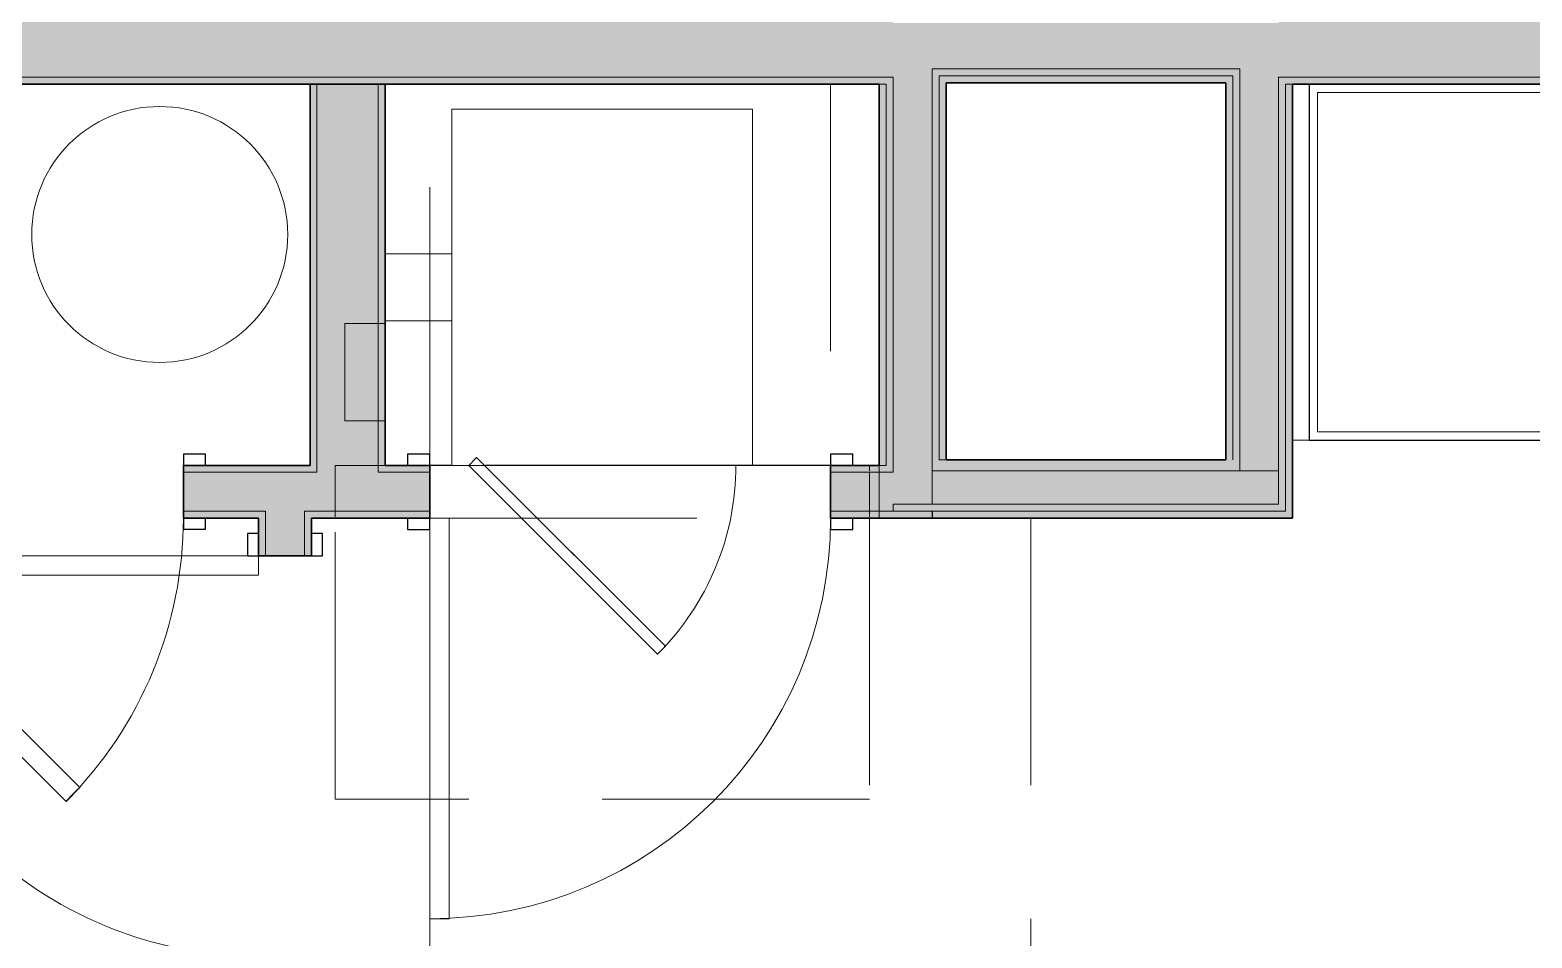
# Model space of a CAD drawing. Header units: inches. Extents: x 6 to 8416, y -388 to 6104.
# Drawn here: x 4169.3 to 4304.2, y 184.7 to 266.3 of the extents above; entities that cross this region are included whole.
import ezdxf

# ---------------------------------------------------------------- set-up
doc = ezdxf.new("R2010")
doc.units = ezdxf.units.IN
doc.header["$MEASUREMENT"] = 0
doc.linetypes.add('Hidden 1_16_', pattern=[36, 24, -12])
for name, color, linetype, lineweight in [('A-DOOR', 31, 'Continuous', 18), ('A-DOOR-FRAM', 31, 'Continuous', 25), ('A-GENM', 13, 'Continuous', 18), ('A-ROOM', 32, 'Continuous', 13), ('A-WALL', 113, 'Continuous', 25), ('A-WALL-PATT', 111, 'Continuous', 35), ('I-WALL', 2, 'Continuous', 25), ('M-EQPM', 50, 'Continuous', 18), ('Q-CASE', 31, 'Continuous', 18), ('Q-SPCQ', 91, 'Continuous', 18)]:
    doc.layers.add(name, color=color, linetype=linetype, lineweight=lineweight)

# ---------------------------------------------------------------- blocks, each defined once
blk = doc.blocks.new('Unit-Single-Flush-ICC ADA-AM - 36_ x 84_-NR _U-BE _ BED_-6493364-LEVEL 3 - PLAN Copy 1 Copy 1')
at = {"layer": 'A-DOOR'}
for p, q in [((16.25, 38.38), (18, 38.38)), ((16.25, 2.37), (16.25, 38.38)), ((18, 2.37), (18, 38.38)), ((16.25, 2.37), (18, 2.37))]:
    blk.add_line(p, q, dxfattribs=at)
at = {"layer": 'A-DOOR', "lineweight": 9}
blk.add_arc((18, 2.37), 36, 90, 180, dxfattribs=at)
at = {"layer": 'A-DOOR-FRAM'}
for p, q in [((-18, 3.37), (-20, 3.37)), ((-20, 3.37), (-20, 2.37)), ((-18, 2.37), (-18, 3.37)), ((20, 3.37), (18, 3.37)), ((18, 3.37), (18, 2.37)), ((20, 2.37), (20, 3.37)), ((-20, 2.37), (-18, 2.37)), ((18, 2.37), (20, 2.37)), ((-18, -2.38), (-20, -2.38)), ((-20, -2.38), (-20, -3.38)), ((-18, -3.38), (-18, -2.38)), ((20, -2.38), (18, -2.38)), ((18, -2.38), (18, -3.38)), ((20, -3.38), (20, -2.38)), ((-20, -3.38), (-18, -3.38)), ((18, -3.38), (20, -3.38))]:
    blk.add_line(p, q, dxfattribs=at)
at = {"layer": 'A-DOOR-FRAM', "lineweight": 18}
for p, q in [((-18, 3.37), (-20, 3.37)), ((-20, 3.37), (-20, 2.37)), ((-18, 3.37), (-18, 2.37)), ((20, 3.37), (18, 3.37)), ((18, 3.37), (18, 2.37)), ((20, 3.37), (20, 2.37)), ((-20, 2.37), (-18, 2.37)), ((18, 2.37), (20, 2.37)), ((-20, -3.38), (-20, -2.38)), ((-18, -2.38), (-20, -2.38)), ((-18, -3.38), (-18, -2.38)), ((18, -3.38), (18, -2.38)), ((20, -2.38), (18, -2.38)), ((20, -3.38), (20, -2.38)), ((-20, -3.38), (-18, -3.38)), ((18, -3.38), (20, -3.38))]:
    blk.add_line(p, q, dxfattribs=at)
blk = doc.blocks.new('PL Water Heater-IL - 40 Gallon-2491747-LEVEL 3 - PLAN Copy 1 Copy 1')
at = {"layer": 'M-EQPM'}
blk.add_circle((0, 0), 11.5, dxfattribs=at)
blk = doc.blocks.new('Unit-Single-Flush-ICC ADA-AM - 36_ x 84_-NR _U-M _ Maintenance_Utility Only_-6560986-LEVEL 3 - PLAN Copy 1 Copy 1')
at = {"layer": 'A-DOOR'}
for p, q in [((-8.69, 26.59), (-7.46, 27.83)), ((18, 2.37), (-7.46, 27.83)), ((16.76, 1.14), (-8.69, 26.59)), ((16.76, 1.14), (18, 2.37))]:
    blk.add_line(p, q, dxfattribs=at)
at = {"layer": 'A-DOOR', "lineweight": 9}
blk.add_arc((18, 2.37), 36, 135, 180, dxfattribs=at)
at = {"layer": 'A-DOOR-FRAM'}
for p, q in [((-18, 3.37), (-20, 3.37)), ((-20, 3.37), (-20, 2.37)), ((-18, 2.37), (-18, 3.37)), ((20, 3.37), (18, 3.37)), ((18, 3.37), (18, 2.37)), ((20, 2.37), (20, 3.37)), ((-20, 2.37), (-18, 2.37)), ((18, 2.37), (20, 2.37)), ((-18, -2.38), (-20, -2.38)), ((-20, -2.38), (-20, -3.38)), ((-18, -3.38), (-18, -2.38)), ((20, -2.38), (18, -2.38)), ((18, -2.38), (18, -3.38)), ((20, -3.38), (20, -2.38)), ((-20, -3.38), (-18, -3.38)), ((18, -3.38), (20, -3.38))]:
    blk.add_line(p, q, dxfattribs=at)
at = {"layer": 'A-DOOR-FRAM', "lineweight": 18}
for p, q in [((-18, 3.37), (-20, 3.37)), ((-20, 3.37), (-20, 2.37)), ((-18, 3.37), (-18, 2.37)), ((20, 3.37), (18, 3.37)), ((18, 3.37), (18, 2.37)), ((20, 3.37), (20, 2.37)), ((-20, 2.37), (-18, 2.37)), ((18, 2.37), (20, 2.37)), ((-20, -3.38), (-20, -2.38)), ((-18, -2.38), (-20, -2.38)), ((-18, -3.38), (-18, -2.38)), ((18, -3.38), (18, -2.38)), ((20, -2.38), (18, -2.38)), ((20, -3.38), (20, -2.38)), ((-20, -3.38), (-18, -3.38)), ((18, -3.38), (20, -3.38))]:
    blk.add_line(p, q, dxfattribs=at)
blk = doc.blocks.new('SE Appl Unit-WD-Stack-AM - 27_ W x 32_ D x 78 3_4_ H_ Left Exhaust-6380382-LEVEL 3 - PLAN Copy 1 Copy 1')
at = {"layer": 'Q-SPCQ', "linetype": 'Hidden 1_16_', "lineweight": 9}
for p, q in [((-19.5, -13), (-13.5, -13)), ((-19.5, -19), (-13.5, -19))]:
    blk.add_line(p, q, dxfattribs=at)
blk = doc.blocks.new('z Nested-WD-Frontld - Washer _ Dryer-2223882-LEVEL 3 - PLAN Copy 1 Copy 1')
at = {"layer": 'Q-SPCQ'}
for p, q in [((13.5, 0), (-13.5, 0)), ((-13.5, 0), (-13.5, -32)), ((13.5, -32), (13.5, 0)), ((-13.5, -32), (13.5, -32))]:
    blk.add_line(p, q, dxfattribs=at)
at = {"layer": 'Q-SPCQ', "lineweight": 9}
for p, q in [((-11.29, -31.29), (-12, -32)), ((-12, -32), (4.97, -48.97)), ((-11.29, -31.29), (-10.59, -32)), ((-10.59, -32), (5.68, -48.26)), ((5.68, -48.26), (4.97, -48.97))]:
    blk.add_line(p, q, dxfattribs=at)
blk.add_arc((-12, -32), 24, 315, 0, dxfattribs=at)
blk = doc.blocks.new('z Nested-WD-Frontld - Washer _ Dryer-2223883-LEVEL 3 - PLAN Copy 1 Copy 1')
at = {"layer": 'Q-SPCQ'}
for p, q in [((13.5, 0), (-13.5, 0)), ((-13.5, 0), (-13.5, -32)), ((13.5, -32), (13.5, 0)), ((-13.5, -32), (13.5, -32))]:
    blk.add_line(p, q, dxfattribs=at)
at = {"layer": 'Q-SPCQ', "lineweight": 9}
for p, q in [((-11.29, -31.29), (-12, -32)), ((-12, -32), (4.97, -48.97)), ((-11.29, -31.29), (5.68, -48.26)), ((5.68, -48.26), (4.97, -48.97))]:
    blk.add_line(p, q, dxfattribs=at)
blk.add_arc((-12, -32), 24, 315, 0, dxfattribs=at)
blk = doc.blocks.new('z Nested Clearance-Rectangle-AM - Clearance-V1082-LEVEL 3 - PLAN Copy 1 Copy 1')
at = {"layer": 'A-GENM', "linetype": 'Hidden 1_16_', "lineweight": 9}
for p, q in [((-15, -48), (-15, 0)), ((-15, 0), (10.25, 0)), ((10.37, 0), (15, 0)), ((15, 0), (15, -4.5)), ((15, -4.5), (15, -6.5)), ((15, -6.5), (15, -8.5)), ((15, -8.5), (15, -10.5)), ((15, -10.64), (15, -37.5)), ((15, -37.5), (15, -44.38)), ((15, -44.5), (15, -46.5)), ((15, -46.5), (15, -48)), ((10.25, -48), (-15, -48)), ((14.37, -48), (10.37, -48)), ((15, -48), (14.5, -48))]:
    blk.add_line(p, q, dxfattribs=at)
blk = doc.blocks.new('z BA Nested-Washer Hookup - 8 3_4_ W x 7 1_2_ H x 3 5_8_ D-2223884-LEVEL 3 - PLAN Copy 1 Copy 1')
at = {"layer": 'Q-SPCQ'}
for p, q in [((-4.375, 0.375), (-4.375, 4)), ((-4.375, 4), (4.375, 4)), ((4.375, 4), (4.375, 0.375)), ((4.375, 0.375), (-4.375, 0.375))]:
    blk.add_line(p, q, dxfattribs=at)
blk = doc.blocks.new('CW - FL - Single UP _ LW Doors - AM - 30_ W x 32_ D x H-V1093-LEVEL 3 - PLAN Copy 1 Copy 1')
at = {"layer": 'Q-CASE', "lineweight": 9}
for p, q in [((-5.26, 0), (-5.26, -32)), ((19.36, 0), (-5.26, 0)), ((-5.26, 0), (-5.26, -32)), ((24.74, 0), (-5.26, 0)), ((-5.26, 0), (19.36, 0)), ((23.99, -0.75), (-4.51, -0.75)), ((-4.51, -0.75), (-4.51, -31.25)), ((-4.51, -0.75), (23.99, -0.75)), ((-4.51, -31.25), (-4.51, -0.75)), ((23.99, -31.25), (23.99, -0.75)), ((23.99, -0.75), (23.99, -31.25)), ((24.74, -32), (24.74, 0)), ((24.74, -32), (24.74, 0)), ((24.74, -32), (24.74, 0)), ((24.74, -32), (24.74, -29)), ((24.74, -32), (-5.26, -32)), ((-5.26, -32), (24.74, -32)), ((-5.26, -32), (24.74, -32)), ((-4.51, -31.25), (23.99, -31.25)), ((23.99, -31.25), (-4.51, -31.25))]:
    blk.add_line(p, q, dxfattribs=at)
at = {"layer": 'Q-CASE', "lineweight": 25}
for p, q in [((24.74, 0), (-5.26, 0)), ((-5.26, 0), (-5.26, -32)), ((24.74, -32), (24.74, 0)), ((-5.26, -32), (24.74, -32))]:
    blk.add_line(p, q, dxfattribs=at)
blk = doc.blocks.new('CW - LW - Filler - Toe Kick - AM - 1 1_2_ W x 32_ D x H-V1094-LEVEL 3 - PLAN Copy 1 Copy 1')
at = {"layer": 'Q-CASE', "lineweight": 9}
for p, q in [((18.24, 0), (18.24, -32)), ((18.24, 0), (18.24, -32)), ((19.74, 0), (18.24, 0)), ((18.24, -32), (18.24, 0)), ((19.74, -32), (19.74, 0)), ((19.74, -32), (19.74, 0)), ((18.24, -32), (19.74, -32)), ((18.24, -32), (19.74, -32)), ((18.24, -32), (19.74, -32)), ((18.24, -32), (19.74, -32))]:
    blk.add_line(p, q, dxfattribs=at)
blk = doc.blocks.new('Unit-Single-Louver-ICC ADA-AM - 36_ x 84_-BL-NR _U-L2 _ LAUNDRY_LOUVER_-17706076-LEVEL 3 - PLAN Copy 1 Copy 1')
at = {"layer": 'A-DOOR'}
for p, q in [((16.25, 38.37), (18, 38.37)), ((16.25, 2.37), (16.25, 38.37)), ((18, 2.37), (18, 38.37)), ((16.25, 2.37), (18, 2.37))]:
    blk.add_line(p, q, dxfattribs=at)
at = {"layer": 'A-DOOR', "lineweight": 9}
blk.add_arc((18, 2.37), 36, 90, 180, dxfattribs=at)
at = {"layer": 'A-DOOR-FRAM'}
for p, q in [((-18, 3.38), (-20, 3.38)), ((-20, 3.38), (-20, 2.37)), ((-18, 2.37), (-18, 3.38)), ((20, 3.38), (18, 3.38)), ((18, 3.38), (18, 2.37)), ((20, 2.37), (20, 3.38)), ((-20, 2.37), (-18, 2.37)), ((18, 2.37), (20, 2.37)), ((-18, -2.37), (-20, -2.37)), ((-20, -2.37), (-20, -3.37)), ((-18, -3.37), (-18, -2.37)), ((20, -2.37), (18, -2.37)), ((18, -2.37), (18, -3.37)), ((20, -3.37), (20, -2.37)), ((-20, -3.37), (-18, -3.37)), ((18, -3.37), (20, -3.37))]:
    blk.add_line(p, q, dxfattribs=at)
at = {"layer": 'A-DOOR-FRAM', "lineweight": 18}
for p, q in [((-18, 3.38), (-20, 3.38)), ((-20, 3.38), (-20, 2.37)), ((-18, 3.38), (-18, 2.37)), ((20, 3.38), (18, 3.38)), ((18, 3.38), (18, 2.37)), ((20, 3.38), (20, 2.37)), ((-20, 2.37), (-18, 2.37)), ((18, 2.37), (20, 2.37)), ((-20, -3.37), (-20, -2.37)), ((-18, -2.37), (-20, -2.37)), ((-18, -3.37), (-18, -2.37)), ((18, -3.37), (18, -2.37)), ((20, -2.37), (18, -2.37)), ((20, -3.37), (20, -2.37)), ((-20, -3.37), (-18, -3.37)), ((18, -3.37), (20, -3.37))]:
    blk.add_line(p, q, dxfattribs=at)
blk = doc.blocks.new('GM Door Pull Clearance-ICC ADA-AM - GM Door Pull Clearance-ICC ADA-AM-6192222-LEVEL 3 - PLAN Copy 1 Copy 1')
at = {"layer": 'A-GENM', "linetype": 'Hidden 1_16_', "lineweight": 9}
for p, q in [((-36, 56.56), (-36, 62.38)), ((-36, 62.38), (-28.49, 62.38)), ((-28.49, 62.38), (-27.64, 62.38)), ((-27.52, 62.38), (-17.98, 62.38)), ((-17.86, 62.38), (-17.01, 62.38)), ((-17.01, 62.38), (-7.6, 62.38)), ((-6.42, 62.38), (-2.75, 62.38)), ((-2.75, 62.38), (-1.84, 62.38)), ((-1.55, 62.38), (-1.36, 62.38)), ((-0.75, 62.38), (-0.55, 62.38)), ((-0.55, 62.38), (0.05, 62.38)), ((0.05, 62.38), (0.75, 62.38)), ((0.75, 62.38), (11.88, 62.38)), ((11.88, 62.38), (13.12, 62.38)), ((13.12, 62.38), (18, 62.38)), ((18, 62.27), (18, 59.87)), ((-1, 60.37), (-1, 59.87)), ((-1, 60.37), (1, 60.37)), ((-1, 59.87), (-1, 59.38)), ((1, 60.37), (1, 59.84)), ((1, 59.84), (1, 59.45)), ((18, 59.87), (18, 59.48)), ((-1, 59.25), (-1, 54.87)), ((1, 59.25), (1, 55.75)), ((18, 59.25), (18, 55.75)), ((-36, 53.88), (-36, 55.46)), ((-2.41, 56.29), (-3.83, 54.87)), ((-1, 54.87), (-2.41, 56.29)), ((1, 54.87), (1.87, 55.75)), ((1, 55.75), (1, 54.87)), ((1.87, 55.75), (2.41, 56.29)), ((2.57, 56.13), (2.95, 55.75)), ((2.95, 55.75), (3.83, 54.87)), ((18, 55.75), (18, 51.25)), ((-3.83, 54.87), (-0.62, 51.67)), ((3.83, 54.87), (0.2, 51.25)), ((-36, 53.39), (-36, 53.88)), ((-36, 47.12), (-36, 53.25)), ((-0.62, 51.67), (-0.2, 51.25)), ((-0.11, 51.15), (0, 51.05)), ((0.11, 51.15), (0, 51.05)), ((18, 51.15), (18, 47.12)), ((-36, 2.37), (-36, 47.12)), ((18, 47.12), (18, 3.38)), ((18, 3.38), (18, 2.37)), ((-20, 2.37), (-23, 2.37)), ((-18, 2.37), (-20, 2.37)), ((18, 2.37), (-17.88, 2.37))]:
    blk.add_line(p, q, dxfattribs=at)
blk = doc.blocks.new('GM Door Push Clearance-ICC ADA-AM - GM Door Push Clearance-ICC ADA-AM-7417126-LEVEL 3 - PLAN Copy 1 Copy 1')
at = {"layer": 'A-GENM', "linetype": 'Hidden 1_16_', "lineweight": 9}
for p, q in [((-18, -3.37), (-18, -2.38)), ((-18, -2.38), (-11, -2.38)), ((-11, -2.38), (15.86, -2.38)), ((16, -2.38), (18, -2.38)), ((18, -2.38), (18, -3.37)), ((-18, -36.65), (-18, -3.37)), ((18, -3.37), (18, -36.63)), ((-18, -50.38), (-18, -47.88)), ((-1, -48.38), (-1, -47.88)), ((1, -48.38), (-1, -48.38)), ((1, -48.38), (1, -47.88)), ((18, -47.88), (18, -50.38)), ((18, -50.38), (-18, -50.38))]:
    blk.add_line(p, q, dxfattribs=at)

msp = doc.modelspace()

# ---------------------------------------------------------------- hatches: boundary and pattern name
at = {"layer": 'A-WALL-PATT'}
for points in [[(4257.91928685, 266.31077679), (4281.41533733, 266.31077679), (4281.41533733, 266.93577679), (4246.79033733, 266.93577679), (4246.79033733, 266.31077679), (4251.54033733, 266.31077679)], [(4246.79033733, 226.56077679), (4246.79033733, 262.06077679), (4246.16533733, 262.06077679), (4246.16533733, 226.56077679)], [(4250.29033733, 226.68577679), (4250.91533733, 226.68577679), (4250.91533733, 262.81077679), (4250.29033733, 262.81077679), (4250.29033733, 232.70281081)], [(4257.91928685, 262.18577679), (4277.29033733, 262.22543581), (4277.29033733, 262.81077679), (4250.91533733, 262.81077679), (4250.91533733, 262.18577679), (4251.54033733, 262.18577679)], [(4276.66533733, 227.68577679), (4277.29033733, 227.68577679), (4277.29033733, 262.18577679), (4276.66533733, 262.18577679), (4276.66533733, 252.38456081)], [(4277.29033733, 227.68577679), (4277.91533733, 227.68577679), (4277.91533733, 262.81077679), (4277.29033733, 262.81077679), (4277.29033733, 252.38456081)], [(4281.41533733, 223.68577679), (4282.04033733, 223.68577679), (4282.04033733, 262.06077679), (4281.41533733, 262.06077679), (4281.41533733, 226.68577679)], [(4246.16533733, 227.18577679), (4246.16533733, 261.43577679), (4245.54033733, 261.43577679), (4245.54033733, 227.18577679)], [(4274.79053685, 226.68577679), (4277.91533733, 226.68577679), (4277.91533733, 227.68577679), (4250.91533733, 227.68577679), (4250.91533733, 226.68577679), (4257.91928685, 226.68577679)], [(4250.29033733, 223.06077679), (4282.04033733, 223.06077679), (4282.04033733, 223.68577679), (4246.79033733, 223.68577679), (4246.79033733, 223.06077679)]]:
    msp.add_hatch(color=10, dxfattribs=at).paths.add_polyline_path(points)
at = {"layer": 'A-WALL-PATT', "lineweight": 25}
for points in [[(4245.54033733, 261.43577679), (4246.16533733, 261.43577679), (4246.16533733, 262.06077679), (4127.54033733, 262.06077679), (4127.54033733, 261.43577679), (4241.04803685, 261.43577679)], [(4250.91533733, 227.68577679), (4251.54033733, 227.68577679), (4251.54033733, 262.18577679), (4250.91533733, 262.18577679), (4250.91533733, 232.70281081)], [(4251.54033733, 261.56077679), (4276.66533733, 261.56077679), (4276.66533733, 262.18577679), (4251.54033733, 262.18577679)], [(4308.79033733, 261.43577679), (4308.79033733, 262.06077679), (4282.04033733, 262.06077679), (4282.04033733, 261.43577679), (4308.53303685, 261.43577679)], [(4282.66533733, 223.06077679), (4282.66533733, 261.43577679), (4282.04033733, 261.43577679), (4282.04033733, 223.06077679)], [(4250.29033733, 222.43577679), (4282.66533733, 222.43577679), (4282.66533733, 223.06077679), (4246.16533733, 223.06077679), (4246.16533733, 222.43577679), (4246.79033733, 222.43577679)]]:
    msp.add_hatch(color=10, dxfattribs=at).paths.add_polyline_path(points)
at = {"layer": 'A-WALL-PATT', "lineweight": 25, "transparency": 33554560}
msp.add_hatch(color=10, dxfattribs=at).paths.add_polyline_path([(4195.04033733, 227.18577679), (4195.04033733, 261.43577679), (4194.41533733, 261.43577679), (4194.41533733, 227.18577679)])
at = {"layer": 'A-WALL-PATT', "transparency": 33554560}
h = msp.add_hatch(color=10, dxfattribs=at)
h.paths.add_polyline_path([(4200.54033733, 227.18577679), (4201.16533733, 227.18577679), (4201.16533733, 231.18577679), (4200.54033733, 231.18577679)])
h.paths.add_polyline_path([(4201.16533733, 239.93577679), (4201.16533733, 261.43577679), (4200.54033733, 261.43577679), (4200.54033733, 239.93577679)])
msp.add_hatch(color=10, dxfattribs=at).paths.add_polyline_path([(4201.16533733, 231.18577679), (4201.16533733, 239.93577679), (4200.54033733, 239.93577679), (4200.54033733, 231.18577679)])
h = msp.add_hatch(color=10, dxfattribs=at)
h.paths.add_polyline_path([(4246.16533733, 226.56077679), (4246.16533733, 227.18577679), (4241.16533733, 227.18577679), (4241.16533733, 226.56077679), (4245.54033733, 226.56077679)])
h.paths.add_polyline_path([(4200.54033733, 226.56077679), (4205.16533733, 226.56077679), (4205.16533733, 227.18577679), (4200.54033733, 227.18577679)])
h.paths.add_polyline_path([(4195.04033733, 226.56077679), (4195.04033733, 227.18577679), (4183.04033733, 227.18577679), (4183.04033733, 226.56077679)])
h.paths.add_polyline_path([(4147.04033733, 226.56077679), (4147.04033733, 227.18577679), (4143.66533733, 227.18577679), (4143.66533733, 226.56077679)])
at = {"layer": 'A-WALL-PATT', "lineweight": 25, "transparency": 33554560}
h = msp.add_hatch(color=10, dxfattribs=at)
h.paths.add_polyline_path([(4241.16533733, 222.43577679), (4250.29033733, 222.43577679), (4250.29033733, 223.06077679), (4241.16533733, 223.06077679), (4241.16533733, 222.86193581)])
h.paths.add_polyline_path([(4189.79033733, 222.43577679), (4190.41533733, 222.43577679), (4190.41533733, 223.06077679), (4183.04033733, 223.06077679), (4183.04033733, 222.43577679)])
h.paths.add_polyline_path([(4194.54033733, 222.43577679), (4205.16533733, 222.43577679), (4205.16533733, 223.06077679), (4193.91533733, 223.06077679), (4193.91533733, 222.43577679)])
h.paths.add_polyline_path([(4143.66533733, 222.43577679), (4147.04033733, 222.43577679), (4147.04033733, 223.06077679), (4143.66533733, 223.06077679)])
at = {"layer": 'A-WALL-PATT', "transparency": 33554560}
h = msp.add_hatch(color=10, dxfattribs=at)
h.paths.add_polyline_path([(4189.79033733, -23.81422321), (4190.41533733, -23.81422321), (4190.41533733, 183.06077679), (4189.79033733, 183.06077679), (4189.79033733, -14.13844196)])
h.paths.add_polyline_path([(4189.79033733, 219.06077679), (4190.41533733, 219.06077679), (4190.41533733, 222.43577679), (4189.79033733, 222.43577679)])
at = {"layer": 'A-WALL-PATT', "lineweight": 25, "transparency": 33554560}
h = msp.add_hatch(color=10, dxfattribs=at)
h.paths.add_polyline_path([(4193.91533733, -23.81422321), (4194.54033733, -23.81422321), (4194.54033733, 30.56077679), (4193.91533733, 30.56077679), (4193.91533733, 16.20356081)])
h.paths.add_polyline_path([(4193.91533733, 34.06077679), (4194.54033733, 34.06077679), (4194.54033733, 102.06077679), (4193.91533733, 102.06077679), (4193.91533733, 94.93056081)])
h.paths.add_polyline_path([(4194.54033733, 105.56077679), (4194.54033733, 165.56077679), (4193.91533733, 165.56077679), (4193.91533733, 105.56077679)])
h.paths.add_polyline_path([(4194.54033733, 169.06077679), (4194.54033733, 173.56077679), (4193.91533733, 173.56077679), (4193.91533733, 169.06077679)])
h.paths.add_polyline_path([(4193.91533733, 177.06077679), (4194.54033733, 177.06077679), (4194.54033733, 183.06077679), (4193.91533733, 183.06077679)])
h.paths.add_polyline_path([(4193.91533733, 219.06077679), (4194.54033733, 219.06077679), (4194.54033733, 222.43577679), (4193.91533733, 222.43577679)])
at = {"layer": 'I-WALL'}
for points in [[(4246.79033733, 262.06077679), (4246.79033733, 267.56077679), (4137.79033733, 267.56077679), (4137.79033733, 262.06077679), (4246.16533733, 262.06077679)], [(4282.66533733, 262.06077679), (4308.79033733, 262.06077679), (4308.79033733, 267.56077679), (4281.41533733, 267.56077679), (4281.41533733, 262.06077679), (4282.04033733, 262.06077679)], [(4250.29033733, 223.68577679), (4250.29033733, 266.31077679), (4246.79033733, 266.31077679), (4246.79033733, 223.68577679)], [(4277.91533733, 262.81077679), (4277.91533733, 266.31077679), (4250.29033733, 266.31077679), (4250.29033733, 262.81077679), (4277.29033733, 262.81077679)], [(4277.91533733, 226.68577679), (4281.41533733, 226.68577679), (4281.41533733, 266.31077679), (4277.91533733, 266.31077679), (4277.91533733, 227.68577679)], [(4257.91928685, 223.68577679), (4281.41533733, 223.68577679), (4281.41533733, 226.68577679), (4250.29033733, 226.68577679), (4250.29033733, 223.68577679), (4251.54033733, 223.68577679)]]:
    msp.add_hatch(color=10, dxfattribs=at).paths.add_polyline_path(points)
at = {"layer": 'I-WALL', "transparency": 33554560}
for points in [[(4195.04033733, 226.56077679), (4200.54033733, 226.56077679), (4200.54033733, 231.18577679), (4197.54033733, 231.18577679), (4197.54033733, 239.93577679), (4200.54033733, 239.93577679), (4200.54033733, 261.43577679), (4195.04033733, 261.43577679), (4195.04033733, 227.18577679)], [(4200.54033733, 231.18577679), (4200.54033733, 239.93577679), (4197.54033733, 239.93577679), (4197.54033733, 231.18577679)]]:
    msp.add_hatch(color=10, dxfattribs=at).paths.add_polyline_path(points)
h = msp.add_hatch(color=10, dxfattribs=at)
h.paths.add_polyline_path([(4246.16533733, 223.06077679), (4246.79033733, 223.06077679), (4246.79033733, 226.56077679), (4241.16533733, 226.56077679), (4241.16533733, 223.06077679), (4245.54033733, 223.06077679)])
h.paths.add_polyline_path([(4205.16533733, 223.06077679), (4205.16533733, 226.56077679), (4183.04033733, 226.56077679), (4183.04033733, 223.06077679), (4193.91533733, 223.06077679)])
h.paths.add_polyline_path([(4143.66533733, 223.06077679), (4147.04033733, 223.06077679), (4147.04033733, 226.56077679), (4143.04033733, 226.56077679), (4143.04033733, 223.06077679)])
h = msp.add_hatch(color=10, dxfattribs=at)
h.paths.add_polyline_path([(4190.41533733, -23.81422321), (4193.91533733, -23.81422321), (4193.91533733, 183.06077679), (4190.41533733, 183.06077679), (4190.41533733, 16.20356081)])
h.paths.add_polyline_path([(4190.41533733, 219.06077679), (4193.91533733, 219.06077679), (4193.91533733, 223.06077679), (4190.41533733, 223.06077679), (4190.41533733, 222.43577679)])

# ---------------------------------------------------------------- linework, layer by layer
at = {"layer": 'A-ROOM', "lineweight": 9, "flags": 128}
msp.add_lwpolyline([(4245.54033733, 261.43577679), (4133.19658733, 261.43577679), (4133.19658733, 260.81077679), (4127.29003134, 260.81077679), (4074.04033733, 260.81077679), (4074.04033733, -23.18922321), (4834.29033733, -23.18922321), (4834.29033733, 261.43577679), (4529.54033733, 261.43577679), (4427.79033733, 261.43577679), (4308.79033733, 261.43577679), (4282.66533733, 261.43577679), (4282.66533733, 222.43577679), (4245.54033733, 222.43577679)], close=True, dxfattribs=at)
at = {"layer": 'A-WALL', "lineweight": 9}
for p, q in [((4246.79033733, 262.06077679), (4072.79033733, 262.06077679)), ((4246.79033733, 262.06077679), (4246.79033733, 226.56077679)), ((4250.29033733, 262.81077679), (4250.29033733, 223.68577679)), ((4277.91533733, 262.81077679), (4250.29033733, 262.81077679)), ((4250.91533733, 262.18577679), (4250.91533733, 227.68577679)), ((4277.29033733, 262.18577679), (4250.91533733, 262.18577679)), ((4277.29033733, 262.18577679), (4277.29033733, 227.68577679)), ((4277.91533733, 262.81077679), (4277.91533733, 226.68577679)), ((4281.41533733, 262.06077679), (4488.41533733, 262.06077679)), ((4281.41533733, 262.06077679), (4281.41533733, 223.68577679)), ((4195.04033733, 226.56077679), (4195.04033733, 261.43577679)), ((4200.54033733, 226.56077679), (4200.54033733, 261.43577679)), ((4245.54033733, 261.43577679), (4246.16533733, 261.43577679)), ((4246.16533733, 261.43577679), (4246.16533733, 227.18577679)), ((4282.04033733, 261.43577679), (4282.04033733, 223.06077679)), ((4282.04033733, 261.43577679), (4282.66533733, 261.43577679)), ((4245.54033733, 227.18577679), (4246.16533733, 227.18577679)), ((4281.41533733, 226.68577679), (4250.29033733, 226.68577679)), ((4251.54033733, 227.68577679), (4250.91533733, 227.68577679)), ((4195.04033733, 226.56077679), (4183.04033733, 226.56077679)), ((4205.16533733, 226.56077679), (4200.54033733, 226.56077679)), ((4246.79033733, 226.56077679), (4241.16533733, 226.56077679)), ((4190.41533733, 223.06077679), (4183.04033733, 223.06077679)), ((4190.41533733, 223.06077679), (4190.41533733, 219.06077679)), ((4193.91533733, 223.06077679), (4193.91533733, 219.06077679)), ((4205.16533733, 223.06077679), (4193.91533733, 223.06077679)), ((4282.04033733, 223.06077679), (4241.16533733, 223.06077679)), ((4281.41533733, 223.68577679), (4246.79033733, 223.68577679)), ((4246.79033733, 223.68577679), (4246.79033733, 223.06077679))]:
    msp.add_line(p, q, dxfattribs=at)
at = {"layer": 'I-WALL', "lineweight": 35}
for p, q in [((4138.91533733, 261.43577679), (4245.54033733, 261.43577679)), ((4194.41533733, 261.43577679), (4194.41533733, 227.18577679)), ((4201.16533733, 227.18577679), (4201.16533733, 261.43577679)), ((4245.54033733, 261.43577679), (4245.54033733, 227.18577679)), ((4251.54033733, 227.68577679), (4251.54033733, 261.56077679)), ((4251.54033733, 261.56077679), (4276.66533733, 261.56077679)), ((4276.66533733, 261.56077679), (4276.66533733, 227.68577679)), ((4282.66533733, 261.43577679), (4488.41533733, 261.43577679)), ((4282.66533733, 222.43577679), (4282.66533733, 261.43577679)), ((4194.41533733, 227.18577679), (4183.04033733, 227.18577679)), ((4183.04033733, 227.18577679), (4183.04033733, 222.43577679)), ((4205.16533733, 227.18577679), (4201.16533733, 227.18577679)), ((4205.16533733, 222.43577679), (4205.16533733, 227.18577679)), ((4245.54033733, 227.18577679), (4241.16533733, 227.18577679)), ((4241.16533733, 227.18577679), (4241.16533733, 222.43577679)), ((4276.66533733, 227.68577679), (4251.54033733, 227.68577679)), ((4183.04033733, 222.43577679), (4189.79033733, 222.43577679)), ((4189.79033733, 222.43577679), (4189.79033733, 219.06077679)), ((4194.54033733, 219.06077679), (4194.54033733, 222.43577679)), ((4194.54033733, 222.43577679), (4205.16533733, 222.43577679)), ((4241.16533733, 222.43577679), (4282.66533733, 222.43577679)), ((4189.79033733, 219.06077679), (4194.54033733, 219.06077679))]:
    msp.add_line(p, q, dxfattribs=at)
at = {"layer": 'I-WALL'}
msp.add_line((4250.29033733, 223.06077679), (4250.29033733, 222.43577679), dxfattribs=at)

# ---------------------------------------------------------------- block references
at = {"layer": 'A-DOOR'}
for name, p, rotation in [('Unit-Single-Flush-ICC ADA-AM - 36_ x 84_-NR _U-M _ Maintenance_Utility Only_-6560986-LEVEL 3 - PLAN Copy 1 Copy 1', (4165.04033733, 224.81077679), 180), ('Unit-Single-Louver-ICC ADA-AM - 36_ x 84_-BL-NR _U-L2 _ LAUNDRY_LOUVER_-17706076-LEVEL 3 - PLAN Copy 1 Copy 1', (4223.16533733, 224.81077679), 180), ('Unit-Single-Flush-ICC ADA-AM - 36_ x 84_-NR _U-BE _ BED_-6493364-LEVEL 3 - PLAN Copy 1 Copy 1', (4192.16533733, 201.06077679), 90.00000000000152)]:
    msp.add_blockref(name, p, dxfattribs=dict(at, rotation=rotation))
at = {"layer": 'A-GENM', "linetype": 'Hidden 1_16_', "lineweight": 9}
for name, p, rotation in [('GM Door Push Clearance-ICC ADA-AM - GM Door Push Clearance-ICC ADA-AM-7417126-LEVEL 3 - PLAN Copy 1 Copy 1', (4223.16533733, 224.81077679), 180), ('z Nested Clearance-Rectangle-AM - Clearance-V1082-LEVEL 3 - PLAN Copy 1 Copy 1', (4196.66533733, 212.18577679), 89.99999999999848), ('GM Door Pull Clearance-ICC ADA-AM - GM Door Pull Clearance-ICC ADA-AM-6192222-LEVEL 3 - PLAN Copy 1 Copy 1', (4223.16533733, 224.81077679), 180)]:
    msp.add_blockref(name, p, dxfattribs=dict(at, rotation=rotation))
at = {"layer": 'M-EQPM'}
msp.add_blockref('PL Water Heater-IL - 40 Gallon-2491747-LEVEL 3 - PLAN Copy 1 Copy 1', (4180.91533733, 247.93577679), dxfattribs=at)
at = {"layer": 'Q-CASE'}
for name, p in [('CW - LW - Filler - Toe Kick - AM - 1 1_2_ W x 32_ D x H-V1094-LEVEL 3 - PLAN Copy 1 Copy 1', (4264.42763241, 261.43577679)), ('CW - FL - Single UP _ LW Doors - AM - 30_ W x 32_ D x H-V1093-LEVEL 3 - PLAN Copy 1 Copy 1', (4289.42763241, 261.43577679))]:
    msp.add_blockref(name, p, dxfattribs=at)
at = {"layer": 'Q-SPCQ'}
for name in ['z Nested-WD-Frontld - Washer _ Dryer-2223882-LEVEL 3 - PLAN Copy 1 Copy 1', 'z Nested-WD-Frontld - Washer _ Dryer-2223883-LEVEL 3 - PLAN Copy 1 Copy 1']:
    msp.add_blockref(name, (4220.66533733, 259.18577679), dxfattribs=at)
at = {"layer": 'Q-SPCQ', "linetype": 'Hidden 1_16_', "lineweight": 9}
msp.add_blockref('SE Appl Unit-WD-Stack-AM - 27_ W x 32_ D x 78 3_4_ H_ Left Exhaust-6380382-LEVEL 3 - PLAN Copy 1 Copy 1', (4220.66533733, 259.18577679), dxfattribs=at)
at = {"layer": 'Q-SPCQ', "rotation": 89.99999999999868}
msp.add_blockref('z BA Nested-Washer Hookup - 8 3_4_ W x 7 1_2_ H x 3 5_8_ D-2223884-LEVEL 3 - PLAN Copy 1 Copy 1', (4201.54033733, 235.56077679), dxfattribs=at)

doc.saveas('drawing.dxf')
